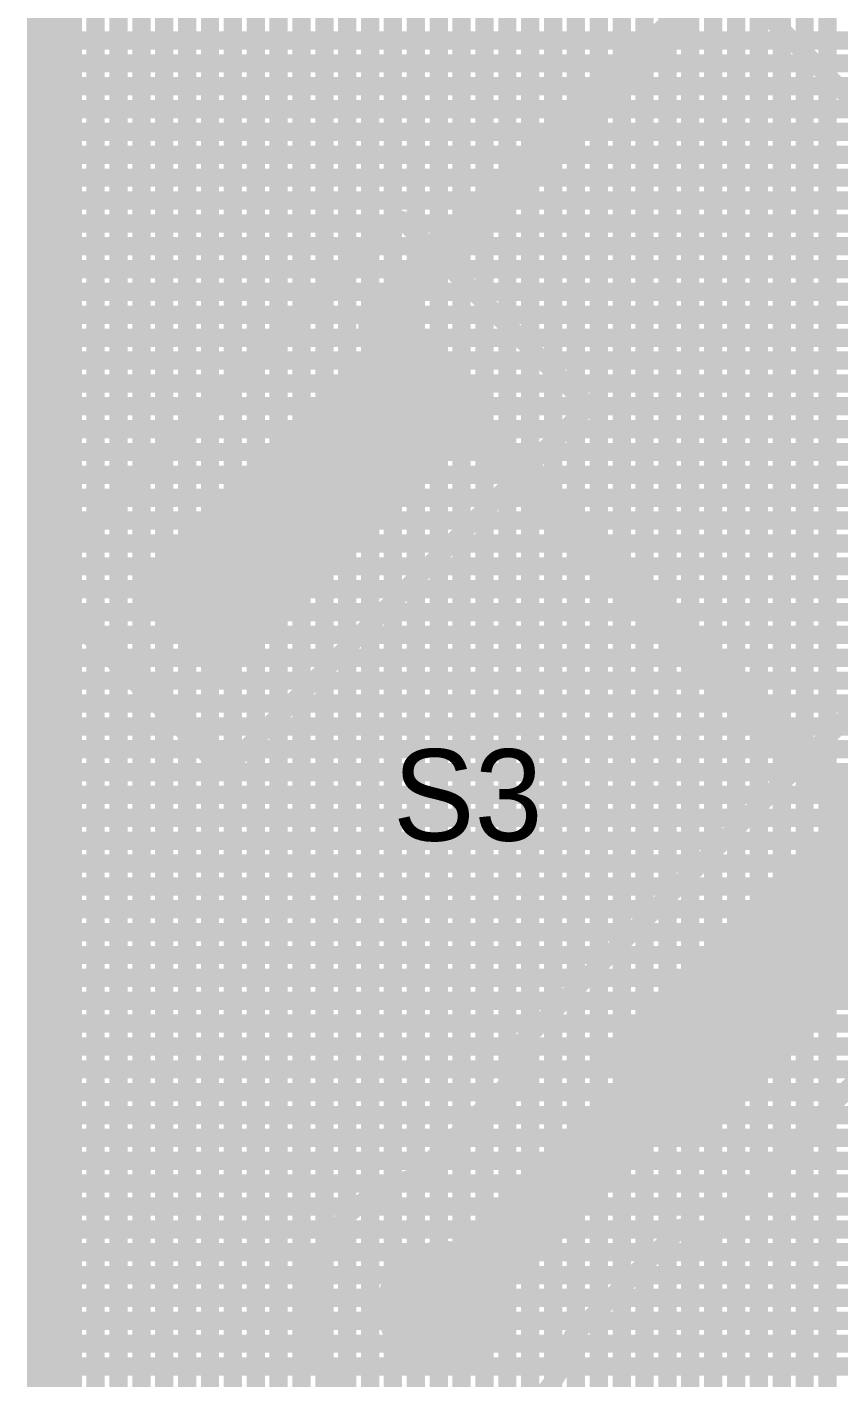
# Model space of a CAD drawing. Header units: millimetres. Extents: x 1.42 to 3.4, y 1.21 to 3.22.
# Drawn here: x 1.415 to 1.5925, y 1.6675 to 1.9629 of the extents above; entities that cross this region are included whole.
import ezdxf

# ---------------------------------------------------------------- set-up
doc = ezdxf.new("R2010")
doc.units = ezdxf.units.MM
doc.header["$MEASUREMENT"] = 0
for name, color, linetype in [('BottomLayer', 5, 'Continuous'), ('BottomSolder', 6, 'Continuous'), ('MultiLayer', 9, 'Continuous'), ('TopLayer', 1, 'Continuous'), ('TopOverlay', 2, 'Continuous'), ('TopPaste', 8, 'Continuous'), ('TopSolder', 216, 'Continuous'), ('ViaHoleLayer', 16, 'Continuous')]:
    doc.layers.add(name, color=color, linetype=linetype)

# ---------------------------------------------------------------- blocks, each defined once
blk = doc.blocks.new('KEY_SMT_6')
at = {"layer": 'TopLayer'}
for points in [[(-0.06102, 0.06102), (-0.06102, 0.08464), (-0.13976, 0.06102), (-0.13976, 0.08464)], [(-0.06102, -0.08464), (-0.06102, -0.06102), (-0.13976, -0.08464), (-0.13976, -0.06102)]]:
    blk.add_solid(points, dxfattribs=at)
at = {"layer": 'TopOverlay', "const_width": 0.006}
for points in [[(-0.065, 0.09), (0.065, 0.09)], [(-0.065, 0.09), (-0.065, -0.09)]]:
    blk.add_lwpolyline(points, dxfattribs=at)
at = {"layer": 'TopOverlay', "const_width": 0.003}
blk.add_lwpolyline([(-0.0665, 0.09, 1), (-0.0635, 0.09, 1)], format="xyb", close=True, dxfattribs=at)
blk.add_lwpolyline([(-0.0665, 0.09, 1), (-0.0635, 0.09, 1)], format="xyb", close=True, dxfattribs=at)
at = {"layer": 'TopPaste'}
for points in [[(-0.06102, 0.06102), (-0.06102, 0.08464), (-0.13976, 0.06102), (-0.13976, 0.08464)], [(-0.06102, -0.08464), (-0.06102, -0.06102), (-0.13976, -0.08464), (-0.13976, -0.06102)]]:
    blk.add_solid(points, dxfattribs=at)
at = {"layer": 'TopSolder'}
for points in [[(-0.05852, 0.05852), (-0.05852, 0.08715), (-0.14226, 0.05852), (-0.14226, 0.08715)], [(0.14226, 0.05852), (0.14226, 0.08715), (0.05852, 0.05852), (0.05852, 0.08715)], [(-0.05852, -0.08715), (-0.05852, -0.05852), (-0.14226, -0.08715), (-0.14226, -0.05852)]]:
    blk.add_solid(points, dxfattribs=at)

msp = doc.modelspace()

# ---------------------------------------------------------------- linework, layer by layer
at = {"layer": 'BottomLayer', "const_width": 0.004}
for points in [[(1.42, 1.24039), (1.42, 3.21)], [(1.42, 1.24039), (1.42, 3.21)], [(1.425, 1.24039), (1.425, 3.21)], [(1.43, 1.24039), (1.43, 3.21)], [(1.435, 1.24039), (1.435, 3.21)], [(1.44, 1.24039), (1.44, 3.21)], [(1.445, 1.24039), (1.445, 3.21)], [(1.45, 1.24039), (1.45, 3.21)], [(1.455, 1.24039), (1.455, 3.21)], [(1.46, 1.24039), (1.46, 3.21)], [(1.465, 1.24039), (1.465, 3.21)], [(1.47, 1.24039), (1.47, 3.21)], [(1.475, 1.24039), (1.475, 3.21)], [(1.48, 1.24039), (1.48, 3.21)], [(1.485, 1.24039), (1.485, 3.21)], [(1.49, 1.24039), (1.49, 3.21)], [(1.495, 1.24039), (1.495, 3.21)], [(1.5, 1.24039), (1.5, 3.21)], [(1.505, 1.24039), (1.505, 3.21)], [(1.51, 1.24039), (1.51, 3.21)], [(1.515, 1.24039), (1.515, 3.21)], [(1.52, 1.24039), (1.52, 3.21)], [(1.525, 1.24039), (1.525, 3.21)], [(1.53, 1.24039), (1.53, 3.21)], [(1.535, 1.24039), (1.535, 3.21)], [(1.54, 1.24039), (1.54, 3.21)], [(1.545, 1.24039), (1.545, 3.21)], [(1.55, 1.24039), (1.55, 3.21)], [(1.555, 1.24039), (1.555, 3.21)], [(1.56, 1.24039), (1.56, 3.21)], [(1.565, 1.24039), (1.565, 3.21)], [(1.57, 1.24039), (1.57, 3.21)], [(1.575, 1.24039), (1.575, 3.21)], [(1.58, 1.24039), (1.58, 3.21)], [(1.585, 1.24039), (1.585, 3.21)], [(1.59, 1.24039), (1.59, 3.21)], [(1.42, 1.96), (2.19339, 1.96)], [(1.42, 1.955), (2.19839, 1.955)], [(1.42, 1.95), (2.20339, 1.95)], [(1.42, 1.945), (2.20839, 1.945)], [(1.42, 1.94), (2.21339, 1.94)], [(1.42, 1.935), (2.21839, 1.935)], [(1.42, 1.93), (2.22339, 1.93)], [(1.42, 1.925), (2.22839, 1.925)], [(1.42, 1.92), (2.23339, 1.92)], [(1.42, 1.915), (2.23839, 1.915)], [(1.42, 1.91), (2.24339, 1.91)], [(1.42, 1.905), (2.24839, 1.905)], [(1.42, 1.9), (2.25339, 1.9)], [(1.42, 1.895), (2.25839, 1.895)], [(1.42, 1.89), (2.26339, 1.89)], [(1.42, 1.885), (2.26839, 1.885)], [(1.42, 1.88), (2.27339, 1.88)], [(1.42, 1.875), (2.27839, 1.875)], [(1.42, 1.87), (2.28339, 1.87)], [(1.42, 1.865), (2.28839, 1.865)], [(1.42, 1.86), (2.29339, 1.86)], [(1.42, 1.855), (2.29839, 1.855)], [(1.42, 1.85), (2.30339, 1.85)], [(1.42, 1.845), (2.30839, 1.845)], [(1.42, 1.84), (2.31339, 1.84)], [(1.42, 1.835), (2.31839, 1.835)], [(1.42, 1.83), (2.32339, 1.83)], [(1.42, 1.825), (2.32839, 1.825)], [(1.42, 1.82), (2.32111, 1.82)], [(1.42, 1.815), (2.31651, 1.815)], [(1.42, 1.81), (2.3136, 1.81)], [(1.42, 1.805), (2.31186, 1.805)], [(1.42, 1.8), (2.31107, 1.8)], [(1.42, 1.795), (2.31116, 1.795)], [(1.42, 1.79), (2.31213, 1.79)], [(1.42, 1.785), (2.31408, 1.785)], [(1.42, 1.78), (2.31726, 1.78)], [(1.42, 1.775), (2.25169, 1.775)], [(1.42, 1.77), (2.24499, 1.77)], [(1.42, 1.765), (2.24099, 1.765)], [(1.42, 1.76), (2.23847, 1.76)], [(1.42, 1.755), (2.23703, 1.755)], [(1.42, 1.75), (2.2365, 1.75)], [(1.42, 1.745), (2.23685, 1.745)], [(1.42, 1.74), (2.2381, 1.74)], [(1.42, 1.735), (2.24039, 1.735)], [(1.42, 1.73), (2.2435, 1.73)], [(1.42, 1.725), (2.2435, 1.725)], [(1.42, 1.72), (2.2435, 1.72)], [(1.42, 1.715), (2.2435, 1.715)], [(1.42, 1.71), (2.2435, 1.71)], [(1.42, 1.705), (2.2435, 1.705)], [(1.42, 1.7), (2.2435, 1.7)], [(1.42, 1.695), (2.2435, 1.695)], [(1.42, 1.69), (2.2435, 1.69)], [(1.42, 1.685), (2.2435, 1.685)], [(1.42, 1.68), (2.2435, 1.68)], [(1.42, 1.675), (2.2435, 1.675)], [(1.42, 1.67), (2.2435, 1.67)]]:
    msp.add_lwpolyline(points, dxfattribs=at)
at = {"layer": 'BottomLayer'}
for points, const_width in [([(1.419, 1.96, 1), (1.421, 1.96, 1)], 0.002), ([(1.419, 1.955, 1), (1.421, 1.955, 1)], 0.002), ([(1.419, 1.95, 1), (1.421, 1.95, 1)], 0.002), ([(1.419, 1.945, 1), (1.421, 1.945, 1)], 0.002), ([(1.419, 1.94, 1), (1.421, 1.94, 1)], 0.002), ([(1.419, 1.935, 1), (1.421, 1.935, 1)], 0.002), ([(1.419, 1.93, 1), (1.421, 1.93, 1)], 0.002), ([(1.419, 1.925, 1), (1.421, 1.925, 1)], 0.002), ([(1.419, 1.92, 1), (1.421, 1.92, 1)], 0.002), ([(1.419, 1.915, 1), (1.421, 1.915, 1)], 0.002), ([(1.419, 1.91, 1), (1.421, 1.91, 1)], 0.002), ([(1.419, 1.905, 1), (1.421, 1.905, 1)], 0.002), ([(1.419, 1.9, 1), (1.421, 1.9, 1)], 0.002), ([(1.419, 1.895, 1), (1.421, 1.895, 1)], 0.002), ([(1.419, 1.89, 1), (1.421, 1.89, 1)], 0.002), ([(1.419, 1.885, 1), (1.421, 1.885, 1)], 0.002), ([(1.419, 1.88, 1), (1.421, 1.88, 1)], 0.002), ([(1.419, 1.875, 1), (1.421, 1.875, 1)], 0.002), ([(1.419, 1.87, 1), (1.421, 1.87, 1)], 0.002), ([(1.419, 1.865, 1), (1.421, 1.865, 1)], 0.002), ([(1.419, 1.86, 1), (1.421, 1.86, 1)], 0.002), ([(1.419, 1.855, 1), (1.421, 1.855, 1)], 0.002), ([(1.419, 1.85, 1), (1.421, 1.85, 1)], 0.002), ([(1.419, 1.845, 1), (1.421, 1.845, 1)], 0.002), ([(1.419, 1.84, 1), (1.421, 1.84, 1)], 0.002), ([(1.419, 1.835, 1), (1.421, 1.835, 1)], 0.002), ([(1.419, 1.83, 1), (1.421, 1.83, 1)], 0.002), ([(1.419, 1.825, 1), (1.421, 1.825, 1)], 0.002), ([(1.419, 1.82, 1), (1.421, 1.82, 1)], 0.002), ([(1.419, 1.815, 1), (1.421, 1.815, 1)], 0.002), ([(1.419, 1.81, 1), (1.421, 1.81, 1)], 0.002), ([(1.419, 1.805, 1), (1.421, 1.805, 1)], 0.002), ([(1.419, 1.8, 1), (1.421, 1.8, 1)], 0.002), ([(1.419, 1.795, 1), (1.421, 1.795, 1)], 0.002), ([(1.419, 1.79, 1), (1.421, 1.79, 1)], 0.002), ([(1.419, 1.785, 1), (1.421, 1.785, 1)], 0.002), ([(1.419, 1.78, 1), (1.421, 1.78, 1)], 0.002), ([(1.419, 1.775, 1), (1.421, 1.775, 1)], 0.002), ([(1.419, 1.77, 1), (1.421, 1.77, 1)], 0.002), ([(1.419, 1.765, 1), (1.421, 1.765, 1)], 0.002), ([(1.419, 1.76, 1), (1.421, 1.76, 1)], 0.002), ([(1.419, 1.755, 1), (1.421, 1.755, 1)], 0.002), ([(1.419, 1.75, 1), (1.421, 1.75, 1)], 0.002), ([(1.419, 1.745, 1), (1.421, 1.745, 1)], 0.002), ([(1.419, 1.74, 1), (1.421, 1.74, 1)], 0.002), ([(1.419, 1.735, 1), (1.421, 1.735, 1)], 0.002), ([(1.419, 1.73, 1), (1.421, 1.73, 1)], 0.002), ([(1.419, 1.725, 1), (1.421, 1.725, 1)], 0.002), ([(1.419, 1.72, 1), (1.421, 1.72, 1)], 0.002), ([(1.419, 1.715, 1), (1.421, 1.715, 1)], 0.002), ([(1.419, 1.71, 1), (1.421, 1.71, 1)], 0.002), ([(1.419, 1.705, 1), (1.421, 1.705, 1)], 0.002), ([(1.419, 1.7, 1), (1.421, 1.7, 1)], 0.002), ([(1.419, 1.695, 1), (1.421, 1.695, 1)], 0.002), ([(1.5, 1.683, 1), (1.512, 1.683, 1)], 0.012), ([(1.419, 1.69, 1), (1.421, 1.69, 1)], 0.002), ([(1.419, 1.685, 1), (1.421, 1.685, 1)], 0.002), ([(1.419, 1.68, 1), (1.421, 1.68, 1)], 0.002), ([(1.419, 1.675, 1), (1.421, 1.675, 1)], 0.002), ([(1.419, 1.67, 1), (1.421, 1.67, 1)], 0.002)]:
    msp.add_lwpolyline(points, format="xyb", close=True, dxfattribs=dict(at, const_width=const_width))
at = {"layer": 'BottomSolder', "const_width": 0.01}
msp.add_lwpolyline([(1.42, 1.24039), (1.42, 3.2089)], dxfattribs=at)
at = {"layer": 'BottomSolder', "const_width": 0.0145}
msp.add_lwpolyline([(1.49875, 1.683, 1), (1.51325, 1.683, 1)], format="xyb", close=True, dxfattribs=at)
at = {"layer": 'MultiLayer', "const_width": 0.012}
msp.add_lwpolyline([(1.5, 1.683, 1), (1.512, 1.683, 1)], format="xyb", close=True, dxfattribs=at)
at = {"layer": 'TopLayer'}
for points, const_width in [([(1.42, 1.84375), (1.42, 3.2089)], 0.004), ([(1.42, 1.84375), (1.42, 3.2089)], 0.004), ([(1.425, 1.84875), (1.425, 3.2089)], 0.004), ([(1.43, 1.85375), (1.43, 3.2089)], 0.004), ([(1.435, 1.85875), (1.435, 3.2089)], 0.004), ([(1.44, 1.86375), (1.44, 3.2089)], 0.004), ([(1.445, 1.86875), (1.445, 3.2089)], 0.004), ([(1.45, 1.87375), (1.45, 3.2089)], 0.004), ([(1.455, 1.87875), (1.455, 3.2089)], 0.004), ([(1.46, 1.88375), (1.46, 3.2089)], 0.004), ([(1.465, 1.88875), (1.465, 3.2089)], 0.004), ([(1.47, 1.89375), (1.47, 3.2089)], 0.004), ([(1.475, 1.89875), (1.475, 3.2089)], 0.004), ([(1.48, 1.90375), (1.48, 3.2089)], 0.004), ([(1.485, 1.90875), (1.485, 3.2089)], 0.004), ([(1.49, 1.91375), (1.49, 3.2089)], 0.004), ([(1.495, 1.91875), (1.495, 3.2089)], 0.004), ([(1.5, 1.91774), (1.5, 3.2089)], 0.004), ([(1.505, 1.91274), (1.505, 3.2089)], 0.004), ([(1.51, 1.90774), (1.51, 3.2089)], 0.004), ([(1.515, 1.90274), (1.515, 2.07942)], 0.004), ([(1.52, 1.89774), (1.52, 2.07088)], 0.004), ([(1.525, 1.89274), (1.525, 2.06587)], 0.004), ([(1.53, 1.88774), (1.53, 2.06087)], 0.004), ([(1.535, 1.88274), (1.535, 2.05587)], 0.004), ([(1.54, 1.75774), (1.54, 2.05087)], 0.004), ([(1.545, 1.76274), (1.545, 2.04587)], 0.004), ([(1.55, 1.76774), (1.55, 2.04087)], 0.004), ([(1.555, 1.77274), (1.555, 2.03587)], 0.004), ([(1.55926, 1.983), (1.6, 1.94226)], 0.004), ([(1.56, 1.77774), (1.56, 1.98226)], 0.004), ([(1.565, 1.78274), (1.565, 1.97726)], 0.004), ([(1.57, 1.78774), (1.57, 1.97226)], 0.004), ([(1.575, 1.79274), (1.575, 1.96726)], 0.004), ([(1.42, 1.96), (1.58226, 1.96)], 0.004), ([(1.58, 1.79774), (1.58, 1.96226)], 0.004), ([(1.585, 1.80274), (1.585, 1.95726)], 0.004), ([(1.42, 1.955), (1.58726, 1.955)], 0.004), ([(1.59, 1.80774), (1.59, 1.95226)], 0.004), ([(1.42, 1.95), (1.59226, 1.95)], 0.004), ([(1.42, 1.945), (1.59726, 1.945)], 0.004), ([(1.42, 1.94), (1.72337, 1.94)], 0.004), ([(1.42, 1.935), (1.71837, 1.935)], 0.004), ([(1.42, 1.93), (1.71337, 1.93)], 0.004), ([(1.42, 1.925), (1.70837, 1.925)], 0.004), ([(1.42, 1.84375), (1.497, 1.92074)], 0.004), ([(1.42, 1.92), (1.49625, 1.92)], 0.004), ([(1.497, 1.92074), (1.53774, 1.88)], 0.004), ([(1.49774, 1.92), (1.70337, 1.92)], 0.004), ([(1.42, 1.915), (1.49125, 1.915)], 0.004), ([(1.49125, 1.915), (1.50274, 1.915)], 0.004), ([(1.50274, 1.915), (1.69837, 1.915)], 0.004), ([(1.42, 1.91), (1.48625, 1.91)], 0.004), ([(1.50774, 1.91), (1.69337, 1.91)], 0.004), ([(1.42, 1.905), (1.48125, 1.905)], 0.004), ([(1.51274, 1.905), (1.68837, 1.905)], 0.004), ([(1.42, 1.9), (1.47625, 1.9)], 0.004), ([(1.51774, 1.9), (1.68337, 1.9)], 0.004), ([(1.42, 1.895), (1.47125, 1.895)], 0.004), ([(1.52274, 1.895), (1.67837, 1.895)], 0.004), ([(1.42, 1.89), (1.46625, 1.89)], 0.004), ([(1.52774, 1.89), (1.67337, 1.89)], 0.004), ([(1.42, 1.885), (1.46125, 1.885)], 0.004), ([(1.53274, 1.885), (1.66837, 1.885)], 0.004), ([(1.42, 1.88), (1.45625, 1.88)], 0.004), ([(1.45802, 1.80028), (1.53774, 1.88)], 0.004), ([(1.535, 1.87726), (1.535, 1.88274)], 0.004), ([(1.53774, 1.88), (1.66337, 1.88)], 0.004), ([(1.535, 1.75274), (1.535, 1.87726)], 0.004), ([(1.42, 1.875), (1.45125, 1.875)], 0.004), ([(1.53274, 1.875), (1.66726, 1.875)], 0.004), ([(1.53, 1.74774), (1.53, 1.87226)], 0.004), ([(1.42, 1.87), (1.44625, 1.87)], 0.004), ([(1.52774, 1.87), (1.67226, 1.87)], 0.004), ([(1.525, 1.74274), (1.525, 1.86726)], 0.004), ([(1.42, 1.865), (1.44125, 1.865)], 0.004), ([(1.52, 1.73165), (1.52, 1.86226)], 0.004), ([(1.52274, 1.865), (1.67726, 1.865)], 0.004), ([(1.42, 1.86), (1.43625, 1.86)], 0.004), ([(1.51774, 1.86), (1.68226, 1.86)], 0.004), ([(1.515, 1.72665), (1.515, 1.85726)], 0.004), ([(1.42, 1.855), (1.43125, 1.855)], 0.004), ([(1.51274, 1.855), (1.68726, 1.855)], 0.004), ([(1.51, 1.72165), (1.51, 1.85226)], 0.004), ([(1.42, 1.85), (1.42625, 1.85)], 0.004), ([(1.50774, 1.85), (1.69226, 1.85)], 0.004), ([(1.50274, 1.845), (1.69726, 1.845)], 0.004), ([(1.505, 1.71665), (1.505, 1.84726)], 0.004), ([(1.42, 1.8383), (1.42, 1.84375)], 0.004), ([(1.42, 1.8383), (1.42, 1.84375)], 0.004), ([(1.5, 1.71165), (1.5, 1.84226)], 0.004), ([(1.49774, 1.84), (1.70226, 1.84)], 0.004), ([(1.42, 1.8383), (1.45802, 1.80028)], 0.004), ([(1.42, 1.24), (1.42, 1.8383)], 0.004), ([(1.42, 1.24), (1.42, 1.8383)], 0.004), ([(1.495, 1.70983), (1.495, 1.83726)], 0.004), ([(1.42, 1.835), (1.4233, 1.835)], 0.004), ([(1.425, 1.24039), (1.425, 1.8333)], 0.004), ([(1.49274, 1.835), (1.80749, 1.835)], 0.004), ([(1.42, 1.83), (1.4283, 1.83)], 0.004), ([(1.48774, 1.83), (1.80749, 1.83)], 0.004), ([(1.49, 1.70718), (1.49, 1.83226)], 0.004), ([(1.43, 1.24039), (1.43, 1.8283)], 0.004), ([(1.485, 1.703), (1.485, 1.82726)], 0.004), ([(1.42, 1.825), (1.4333, 1.825)], 0.004), ([(1.48274, 1.825), (1.80749, 1.825)], 0.004), ([(1.435, 1.24039), (1.435, 1.8233)], 0.004), ([(1.48, 1.69584), (1.48, 1.82226)], 0.004), ([(1.42, 1.82), (1.4383, 1.82)], 0.004), ([(1.44, 1.24039), (1.44, 1.8183)], 0.004), ([(1.47774, 1.82), (1.80749, 1.82)], 0.004), ([(1.42, 1.815), (1.4433, 1.815)], 0.004), ([(1.47274, 1.815), (1.59726, 1.815)], 0.004), ([(1.475, 1.24039), (1.475, 1.81726)], 0.004), ([(1.52028, 1.73802), (1.6, 1.81774)], 0.004), ([(1.445, 1.24039), (1.445, 1.8133)], 0.004), ([(1.47, 1.24039), (1.47, 1.81226)], 0.004), ([(1.42, 1.81), (1.4483, 1.81)], 0.004), ([(1.46774, 1.81), (1.59226, 1.81)], 0.004), ([(1.45, 1.24039), (1.45, 1.8083)], 0.004), ([(1.465, 1.24039), (1.465, 1.80726)], 0.004), ([(1.42, 1.805), (1.4533, 1.805)], 0.004), ([(1.4533, 1.805), (1.46274, 1.805)], 0.004), ([(1.455, 1.24039), (1.455, 1.8033)], 0.004), ([(1.46274, 1.805), (1.58726, 1.805)], 0.004), ([(1.46, 1.24039), (1.46, 1.80226)], 0.004), ([(1.42, 1.8), (1.58226, 1.8)], 0.004), ([(1.42, 1.795), (1.57726, 1.795)], 0.004), ([(1.42, 1.79), (1.57226, 1.79)], 0.004), ([(1.42, 1.785), (1.56726, 1.785)], 0.004), ([(1.42, 1.78), (1.56226, 1.78)], 0.004), ([(1.56102, 1.69728), (1.64074, 1.777)], 0.004), ([(1.42, 1.775), (1.55726, 1.775)], 0.004), ([(1.42, 1.77), (1.55226, 1.77)], 0.004), ([(1.42, 1.765), (1.54726, 1.765)], 0.004), ([(1.506, 1.683), (1.58051, 1.75751)], 0.015), ([(1.42, 1.76), (1.54226, 1.76)], 0.004), ([(1.42, 1.755), (1.53726, 1.755)], 0.004), ([(1.42, 1.75), (1.53226, 1.75)], 0.004), ([(1.42, 1.745), (1.52726, 1.745)], 0.004), ([(1.42, 1.74), (1.52226, 1.74)], 0.004), ([(1.52028, 1.73802), (1.52333, 1.73497)], 0.004), ([(1.42, 1.735), (1.5233, 1.735)], 0.004), ([(1.49965, 1.7113), (1.52333, 1.73497)], 0.004), ([(1.42, 1.73), (1.51835, 1.73)], 0.004), ([(1.59375, 1.73), (1.80226, 1.73)], 0.004), ([(1.42, 1.725), (1.51335, 1.725)], 0.004), ([(1.58875, 1.725), (1.80726, 1.725)], 0.004), ([(1.59, 1.24039), (1.59, 1.72625)], 0.004), ([(1.585, 1.24039), (1.585, 1.72125)], 0.004), ([(1.42, 1.72), (1.50835, 1.72)], 0.004), ([(1.58375, 1.72), (1.93337, 1.72)], 0.004), ([(1.42, 1.715), (1.50335, 1.715)], 0.004), ([(1.57875, 1.715), (1.92837, 1.715)], 0.004), ([(1.58, 1.24039), (1.58, 1.71625)], 0.004), ([(1.42, 1.71), (1.49542, 1.71)], 0.004), ([(1.57375, 1.71), (1.92337, 1.71)], 0.004), ([(1.575, 1.24039), (1.575, 1.71125)], 0.004), ([(1.57, 1.24039), (1.57, 1.70625)], 0.004), ([(1.42, 1.705), (1.48711, 1.705)], 0.004), ([(1.56875, 1.705), (1.91837, 1.705)], 0.004), ([(1.42, 1.7), (1.48251, 1.7)], 0.004), ([(1.5343, 1.67665), (1.55798, 1.70033)], 0.004), ([(1.55798, 1.70033), (1.56102, 1.69728)], 0.004), ([(1.5583, 1.7), (1.56375, 1.7)], 0.004), ([(1.56375, 1.7), (1.70625, 1.7)], 0.004), ([(1.565, 1.24039), (1.565, 1.70125)], 0.004), ([(1.555, 1.24039), (1.555, 1.69735)], 0.004), ([(1.56, 1.24039), (1.56, 1.6983)], 0.004), ([(1.42, 1.695), (1.4796, 1.695)], 0.004), ([(1.55265, 1.695), (1.70125, 1.695)], 0.004), ([(1.55, 1.24039), (1.55, 1.69235)], 0.004), ([(1.42, 1.69), (1.47786, 1.69)], 0.004), ([(1.54765, 1.69), (1.69625, 1.69)], 0.004), ([(1.42, 1.685), (1.47707, 1.685)], 0.004), ([(1.54265, 1.685), (1.69125, 1.685)], 0.004), ([(1.545, 1.24039), (1.545, 1.68735)], 0.004), ([(1.54, 1.24039), (1.54, 1.68235)], 0.004), ([(1.42, 1.68), (1.47716, 1.68)], 0.004), ([(1.53765, 1.68), (1.68625, 1.68)], 0.004), ([(1.535, 1.24039), (1.535, 1.67735)], 0.004), ([(1.42, 1.675), (1.47813, 1.675)], 0.004), ([(1.53388, 1.675), (1.68125, 1.675)], 0.004), ([(1.42, 1.67), (1.48008, 1.67)], 0.004), ([(1.48, 1.24039), (1.48, 1.67016)], 0.004), ([(1.53193, 1.67), (1.67625, 1.67)], 0.004), ([(1.53, 1.24039), (1.53, 1.66672)], 0.004)]:
    msp.add_lwpolyline(points, dxfattribs=dict(at, const_width=const_width))
for points, const_width in [([(1.419, 1.96, 1), (1.421, 1.96, 1)], 0.002), ([(1.579, 1.96226, 1), (1.581, 1.96226, 1)], 0.002), ([(1.58126, 1.96, 1), (1.58326, 1.96, 1)], 0.002), ([(1.584, 1.95726, 1), (1.586, 1.95726, 1)], 0.002), ([(1.419, 1.955, 1), (1.421, 1.955, 1)], 0.002), ([(1.58626, 1.955, 1), (1.58826, 1.955, 1)], 0.002), ([(1.589, 1.95226, 1), (1.591, 1.95226, 1)], 0.002), ([(1.419, 1.95, 1), (1.421, 1.95, 1)], 0.002), ([(1.59126, 1.95, 1), (1.59326, 1.95, 1)], 0.002), ([(1.419, 1.945, 1), (1.421, 1.945, 1)], 0.002), ([(1.419, 1.94, 1), (1.421, 1.94, 1)], 0.002), ([(1.419, 1.935, 1), (1.421, 1.935, 1)], 0.002), ([(1.419, 1.93, 1), (1.421, 1.93, 1)], 0.002), ([(1.419, 1.925, 1), (1.421, 1.925, 1)], 0.002), ([(1.419, 1.92, 1), (1.421, 1.92, 1)], 0.002), ([(1.494, 1.91875, 1), (1.496, 1.91875, 1)], 0.002), ([(1.49525, 1.92, 1), (1.49725, 1.92, 1)], 0.002), ([(1.496, 1.92074, 1), (1.498, 1.92074, 1)], 0.002), ([(1.496, 1.92074, 1), (1.498, 1.92074, 1)], 0.002), ([(1.49674, 1.92, 1), (1.49874, 1.92, 1)], 0.002), ([(1.499, 1.91774, 1), (1.501, 1.91774, 1)], 0.002), ([(1.419, 1.915, 1), (1.421, 1.915, 1)], 0.002), ([(1.489, 1.91375, 1), (1.491, 1.91375, 1)], 0.002), ([(1.49025, 1.915, 1), (1.49225, 1.915, 1)], 0.002), ([(1.49025, 1.915, 1), (1.49225, 1.915, 1)], 0.002), ([(1.50174, 1.915, 1), (1.50374, 1.915, 1)], 0.002), ([(1.50174, 1.915, 1), (1.50374, 1.915, 1)], 0.002), ([(1.504, 1.91274, 1), (1.506, 1.91274, 1)], 0.002), ([(1.419, 1.91, 1), (1.421, 1.91, 1)], 0.002), ([(1.48525, 1.91, 1), (1.48725, 1.91, 1)], 0.002), ([(1.50674, 1.91, 1), (1.50874, 1.91, 1)], 0.002), ([(1.484, 1.90875, 1), (1.486, 1.90875, 1)], 0.002), ([(1.509, 1.90774, 1), (1.511, 1.90774, 1)], 0.002), ([(1.419, 1.905, 1), (1.421, 1.905, 1)], 0.002), ([(1.479, 1.90375, 1), (1.481, 1.90375, 1)], 0.002), ([(1.48025, 1.905, 1), (1.48225, 1.905, 1)], 0.002), ([(1.51174, 1.905, 1), (1.51374, 1.905, 1)], 0.002), ([(1.514, 1.90274, 1), (1.516, 1.90274, 1)], 0.002), ([(1.419, 1.9, 1), (1.421, 1.9, 1)], 0.002), ([(1.474, 1.89875, 1), (1.476, 1.89875, 1)], 0.002), ([(1.47525, 1.9, 1), (1.47725, 1.9, 1)], 0.002), ([(1.51674, 1.9, 1), (1.51874, 1.9, 1)], 0.002), ([(1.519, 1.89774, 1), (1.521, 1.89774, 1)], 0.002), ([(1.419, 1.895, 1), (1.421, 1.895, 1)], 0.002), ([(1.47025, 1.895, 1), (1.47225, 1.895, 1)], 0.002), ([(1.52174, 1.895, 1), (1.52374, 1.895, 1)], 0.002), ([(1.469, 1.89375, 1), (1.471, 1.89375, 1)], 0.002), ([(1.524, 1.89274, 1), (1.526, 1.89274, 1)], 0.002), ([(1.419, 1.89, 1), (1.421, 1.89, 1)], 0.002), ([(1.46525, 1.89, 1), (1.46725, 1.89, 1)], 0.002), ([(1.52674, 1.89, 1), (1.52874, 1.89, 1)], 0.002), ([(1.464, 1.88875, 1), (1.466, 1.88875, 1)], 0.002), ([(1.529, 1.88774, 1), (1.531, 1.88774, 1)], 0.002), ([(1.419, 1.885, 1), (1.421, 1.885, 1)], 0.002), ([(1.459, 1.88375, 1), (1.461, 1.88375, 1)], 0.002), ([(1.46025, 1.885, 1), (1.46225, 1.885, 1)], 0.002), ([(1.53174, 1.885, 1), (1.53374, 1.885, 1)], 0.002), ([(1.419, 1.88, 1), (1.421, 1.88, 1)], 0.002), ([(1.45525, 1.88, 1), (1.45725, 1.88, 1)], 0.002), ([(1.534, 1.88274, 1), (1.536, 1.88274, 1)], 0.002), ([(1.534, 1.88274, 1), (1.536, 1.88274, 1)], 0.002), ([(1.53674, 1.88, 1), (1.53874, 1.88, 1)], 0.002), ([(1.53674, 1.88, 1), (1.53874, 1.88, 1)], 0.002), ([(1.53674, 1.88, 1), (1.53874, 1.88, 1)], 0.002), ([(1.454, 1.87875, 1), (1.456, 1.87875, 1)], 0.002), ([(1.534, 1.87726, 1), (1.536, 1.87726, 1)], 0.002), ([(1.534, 1.87726, 1), (1.536, 1.87726, 1)], 0.002), ([(1.419, 1.875, 1), (1.421, 1.875, 1)], 0.002), ([(1.45025, 1.875, 1), (1.45225, 1.875, 1)], 0.002), ([(1.53174, 1.875, 1), (1.53374, 1.875, 1)], 0.002), ([(1.449, 1.87375, 1), (1.451, 1.87375, 1)], 0.002), ([(1.529, 1.87226, 1), (1.531, 1.87226, 1)], 0.002), ([(1.419, 1.87, 1), (1.421, 1.87, 1)], 0.002), ([(1.444, 1.86875, 1), (1.446, 1.86875, 1)], 0.002), ([(1.44525, 1.87, 1), (1.44725, 1.87, 1)], 0.002), ([(1.52674, 1.87, 1), (1.52874, 1.87, 1)], 0.002), ([(1.524, 1.86726, 1), (1.526, 1.86726, 1)], 0.002), ([(1.419, 1.865, 1), (1.421, 1.865, 1)], 0.002), ([(1.439, 1.86375, 1), (1.441, 1.86375, 1)], 0.002), ([(1.44025, 1.865, 1), (1.44225, 1.865, 1)], 0.002), ([(1.519, 1.86226, 1), (1.521, 1.86226, 1)], 0.002), ([(1.52174, 1.865, 1), (1.52374, 1.865, 1)], 0.002), ([(1.419, 1.86, 1), (1.421, 1.86, 1)], 0.002), ([(1.43525, 1.86, 1), (1.43725, 1.86, 1)], 0.002), ([(1.51674, 1.86, 1), (1.51874, 1.86, 1)], 0.002), ([(1.434, 1.85875, 1), (1.436, 1.85875, 1)], 0.002), ([(1.514, 1.85726, 1), (1.516, 1.85726, 1)], 0.002), ([(1.419, 1.855, 1), (1.421, 1.855, 1)], 0.002), ([(1.429, 1.85375, 1), (1.431, 1.85375, 1)], 0.002), ([(1.43025, 1.855, 1), (1.43225, 1.855, 1)], 0.002), ([(1.51174, 1.855, 1), (1.51374, 1.855, 1)], 0.002), ([(1.509, 1.85226, 1), (1.511, 1.85226, 1)], 0.002), ([(1.419, 1.85, 1), (1.421, 1.85, 1)], 0.002), ([(1.424, 1.84875, 1), (1.426, 1.84875, 1)], 0.002), ([(1.42525, 1.85, 1), (1.42725, 1.85, 1)], 0.002), ([(1.50674, 1.85, 1), (1.50874, 1.85, 1)], 0.002), ([(1.50174, 1.845, 1), (1.50374, 1.845, 1)], 0.002), ([(1.504, 1.84726, 1), (1.506, 1.84726, 1)], 0.002), ([(1.419, 1.84375, 1), (1.421, 1.84375, 1)], 0.002), ([(1.419, 1.84375, 1), (1.421, 1.84375, 1)], 0.002), ([(1.419, 1.84375, 1), (1.421, 1.84375, 1)], 0.002), ([(1.419, 1.84375, 1), (1.421, 1.84375, 1)], 0.002), ([(1.419, 1.84375, 1), (1.421, 1.84375, 1)], 0.002), ([(1.499, 1.84226, 1), (1.501, 1.84226, 1)], 0.002), ([(1.49674, 1.84, 1), (1.49874, 1.84, 1)], 0.002), ([(1.419, 1.8383, 1), (1.421, 1.8383, 1)], 0.002), ([(1.419, 1.8383, 1), (1.421, 1.8383, 1)], 0.002), ([(1.419, 1.8383, 1), (1.421, 1.8383, 1)], 0.002), ([(1.419, 1.8383, 1), (1.421, 1.8383, 1)], 0.002), ([(1.419, 1.8383, 1), (1.421, 1.8383, 1)], 0.002), ([(1.494, 1.83726, 1), (1.496, 1.83726, 1)], 0.002), ([(1.419, 1.835, 1), (1.421, 1.835, 1)], 0.002), ([(1.4223, 1.835, 1), (1.4243, 1.835, 1)], 0.002), ([(1.424, 1.8333, 1), (1.426, 1.8333, 1)], 0.002), ([(1.49174, 1.835, 1), (1.49374, 1.835, 1)], 0.002), ([(1.419, 1.83, 1), (1.421, 1.83, 1)], 0.002), ([(1.4273, 1.83, 1), (1.4293, 1.83, 1)], 0.002), ([(1.48674, 1.83, 1), (1.48874, 1.83, 1)], 0.002), ([(1.489, 1.83226, 1), (1.491, 1.83226, 1)], 0.002), ([(1.429, 1.8283, 1), (1.431, 1.8283, 1)], 0.002), ([(1.484, 1.82726, 1), (1.486, 1.82726, 1)], 0.002), ([(1.419, 1.825, 1), (1.421, 1.825, 1)], 0.002), ([(1.4323, 1.825, 1), (1.4343, 1.825, 1)], 0.002), ([(1.48174, 1.825, 1), (1.48374, 1.825, 1)], 0.002), ([(1.434, 1.8233, 1), (1.436, 1.8233, 1)], 0.002), ([(1.479, 1.82226, 1), (1.481, 1.82226, 1)], 0.002), ([(1.419, 1.82, 1), (1.421, 1.82, 1)], 0.002), ([(1.4373, 1.82, 1), (1.4393, 1.82, 1)], 0.002), ([(1.439, 1.8183, 1), (1.441, 1.8183, 1)], 0.002), ([(1.47674, 1.82, 1), (1.47874, 1.82, 1)], 0.002), ([(1.419, 1.815, 1), (1.421, 1.815, 1)], 0.002), ([(1.4423, 1.815, 1), (1.4443, 1.815, 1)], 0.002), ([(1.47174, 1.815, 1), (1.47374, 1.815, 1)], 0.002), ([(1.474, 1.81726, 1), (1.476, 1.81726, 1)], 0.002), ([(1.444, 1.8133, 1), (1.446, 1.8133, 1)], 0.002), ([(1.469, 1.81226, 1), (1.471, 1.81226, 1)], 0.002), ([(1.419, 1.81, 1), (1.421, 1.81, 1)], 0.002), ([(1.4473, 1.81, 1), (1.4493, 1.81, 1)], 0.002), ([(1.46674, 1.81, 1), (1.46874, 1.81, 1)], 0.002), ([(1.59126, 1.81, 1), (1.59326, 1.81, 1)], 0.002), ([(1.449, 1.8083, 1), (1.451, 1.8083, 1)], 0.002), ([(1.464, 1.80726, 1), (1.466, 1.80726, 1)], 0.002), ([(1.589, 1.80774, 1), (1.591, 1.80774, 1)], 0.002), ([(1.419, 1.805, 1), (1.421, 1.805, 1)], 0.002), ([(1.4523, 1.805, 1), (1.4543, 1.805, 1)], 0.002), ([(1.4523, 1.805, 1), (1.4543, 1.805, 1)], 0.002), ([(1.454, 1.8033, 1), (1.456, 1.8033, 1)], 0.002), ([(1.46174, 1.805, 1), (1.46374, 1.805, 1)], 0.002), ([(1.46174, 1.805, 1), (1.46374, 1.805, 1)], 0.002), ([(1.58626, 1.805, 1), (1.58826, 1.805, 1)], 0.002), ([(1.45702, 1.80028, 1), (1.45902, 1.80028, 1)], 0.002), ([(1.45702, 1.80028, 1), (1.45902, 1.80028, 1)], 0.002), ([(1.459, 1.80226, 1), (1.461, 1.80226, 1)], 0.002), ([(1.584, 1.80274, 1), (1.586, 1.80274, 1)], 0.002), ([(1.419, 1.8, 1), (1.421, 1.8, 1)], 0.002), ([(1.579, 1.79774, 1), (1.581, 1.79774, 1)], 0.002), ([(1.58126, 1.8, 1), (1.58326, 1.8, 1)], 0.002), ([(1.419, 1.795, 1), (1.421, 1.795, 1)], 0.002), ([(1.57626, 1.795, 1), (1.57826, 1.795, 1)], 0.002), ([(1.574, 1.79274, 1), (1.576, 1.79274, 1)], 0.002), ([(1.419, 1.79, 1), (1.421, 1.79, 1)], 0.002), ([(1.57126, 1.79, 1), (1.57326, 1.79, 1)], 0.002), ([(1.569, 1.78774, 1), (1.571, 1.78774, 1)], 0.002), ([(1.419, 1.785, 1), (1.421, 1.785, 1)], 0.002), ([(1.564, 1.78274, 1), (1.566, 1.78274, 1)], 0.002), ([(1.56626, 1.785, 1), (1.56826, 1.785, 1)], 0.002), ([(1.419, 1.78, 1), (1.421, 1.78, 1)], 0.002), ([(1.56126, 1.78, 1), (1.56326, 1.78, 1)], 0.002), ([(1.559, 1.77774, 1), (1.561, 1.77774, 1)], 0.002), ([(1.419, 1.775, 1), (1.421, 1.775, 1)], 0.002), ([(1.55626, 1.775, 1), (1.55826, 1.775, 1)], 0.002), ([(1.554, 1.77274, 1), (1.556, 1.77274, 1)], 0.002), ([(1.419, 1.77, 1), (1.421, 1.77, 1)], 0.002), ([(1.549, 1.76774, 1), (1.551, 1.76774, 1)], 0.002), ([(1.55126, 1.77, 1), (1.55326, 1.77, 1)], 0.002), ([(1.419, 1.765, 1), (1.421, 1.765, 1)], 0.002), ([(1.54626, 1.765, 1), (1.54826, 1.765, 1)], 0.002), ([(1.544, 1.76274, 1), (1.546, 1.76274, 1)], 0.002), ([(1.57676, 1.75751, 1), (1.58426, 1.75751, 1)], 0.0075), ([(1.419, 1.76, 1), (1.421, 1.76, 1)], 0.002), ([(1.54126, 1.76, 1), (1.54326, 1.76, 1)], 0.002), ([(1.539, 1.75774, 1), (1.541, 1.75774, 1)], 0.002), ([(1.419, 1.755, 1), (1.421, 1.755, 1)], 0.002), ([(1.53626, 1.755, 1), (1.53826, 1.755, 1)], 0.002), ([(1.419, 1.75, 1), (1.421, 1.75, 1)], 0.002), ([(1.53126, 1.75, 1), (1.53326, 1.75, 1)], 0.002), ([(1.534, 1.75274, 1), (1.536, 1.75274, 1)], 0.002), ([(1.529, 1.74774, 1), (1.531, 1.74774, 1)], 0.002), ([(1.419, 1.745, 1), (1.421, 1.745, 1)], 0.002), ([(1.52626, 1.745, 1), (1.52826, 1.745, 1)], 0.002), ([(1.524, 1.74274, 1), (1.526, 1.74274, 1)], 0.002), ([(1.419, 1.74, 1), (1.421, 1.74, 1)], 0.002), ([(1.52126, 1.74, 1), (1.52326, 1.74, 1)], 0.002), ([(1.51928, 1.73802, 1), (1.52128, 1.73802, 1)], 0.002), ([(1.51928, 1.73802, 1), (1.52128, 1.73802, 1)], 0.002), ([(1.419, 1.735, 1), (1.421, 1.735, 1)], 0.002), ([(1.5223, 1.735, 1), (1.5243, 1.735, 1)], 0.002), ([(1.52233, 1.73497, 1), (1.52433, 1.73497, 1)], 0.002), ([(1.52233, 1.73497, 1), (1.52433, 1.73497, 1)], 0.002), ([(1.419, 1.73, 1), (1.421, 1.73, 1)], 0.002), ([(1.51735, 1.73, 1), (1.51935, 1.73, 1)], 0.002), ([(1.519, 1.73165, 1), (1.521, 1.73165, 1)], 0.002), ([(1.59275, 1.73, 1), (1.59475, 1.73, 1)], 0.002), ([(1.514, 1.72665, 1), (1.516, 1.72665, 1)], 0.002), ([(1.419, 1.725, 1), (1.421, 1.725, 1)], 0.002), ([(1.51235, 1.725, 1), (1.51435, 1.725, 1)], 0.002), ([(1.58775, 1.725, 1), (1.58975, 1.725, 1)], 0.002), ([(1.589, 1.72625, 1), (1.591, 1.72625, 1)], 0.002), ([(1.509, 1.72165, 1), (1.511, 1.72165, 1)], 0.002), ([(1.584, 1.72125, 1), (1.586, 1.72125, 1)], 0.002), ([(1.419, 1.72, 1), (1.421, 1.72, 1)], 0.002), ([(1.50735, 1.72, 1), (1.50935, 1.72, 1)], 0.002), ([(1.58275, 1.72, 1), (1.58475, 1.72, 1)], 0.002), ([(1.419, 1.715, 1), (1.421, 1.715, 1)], 0.002), ([(1.50235, 1.715, 1), (1.50435, 1.715, 1)], 0.002), ([(1.504, 1.71665, 1), (1.506, 1.71665, 1)], 0.002), ([(1.57775, 1.715, 1), (1.57975, 1.715, 1)], 0.002), ([(1.579, 1.71625, 1), (1.581, 1.71625, 1)], 0.002), ([(1.499, 1.71165, 1), (1.501, 1.71165, 1)], 0.002), ([(1.419, 1.71, 1), (1.421, 1.71, 1)], 0.002), ([(1.494, 1.70983, 1), (1.496, 1.70983, 1)], 0.002), ([(1.49442, 1.71, 1), (1.49642, 1.71, 1)], 0.002), ([(1.49865, 1.7113, 1), (1.50065, 1.7113, 1)], 0.002), ([(1.49865, 1.7113, 1), (1.50065, 1.7113, 1)], 0.002), ([(1.57275, 1.71, 1), (1.57475, 1.71, 1)], 0.002), ([(1.574, 1.71125, 1), (1.576, 1.71125, 1)], 0.002), ([(1.489, 1.70718, 1), (1.491, 1.70718, 1)], 0.002), ([(1.569, 1.70625, 1), (1.571, 1.70625, 1)], 0.002), ([(1.419, 1.705, 1), (1.421, 1.705, 1)], 0.002), ([(1.484, 1.703, 1), (1.486, 1.703, 1)], 0.002), ([(1.48611, 1.705, 1), (1.48811, 1.705, 1)], 0.002), ([(1.56775, 1.705, 1), (1.56975, 1.705, 1)], 0.002), ([(1.419, 1.7, 1), (1.421, 1.7, 1)], 0.002), ([(1.48151, 1.7, 1), (1.48351, 1.7, 1)], 0.002), ([(1.55698, 1.70033, 1), (1.55898, 1.70033, 1)], 0.002), ([(1.55698, 1.70033, 1), (1.55898, 1.70033, 1)], 0.002), ([(1.5573, 1.7, 1), (1.5593, 1.7, 1)], 0.002), ([(1.56275, 1.7, 1), (1.56475, 1.7, 1)], 0.002), ([(1.56275, 1.7, 1), (1.56475, 1.7, 1)], 0.002), ([(1.564, 1.70125, 1), (1.566, 1.70125, 1)], 0.002), ([(1.554, 1.69735, 1), (1.556, 1.69735, 1)], 0.002), ([(1.559, 1.6983, 1), (1.561, 1.6983, 1)], 0.002), ([(1.56002, 1.69728, 1), (1.56202, 1.69728, 1)], 0.002), ([(1.56002, 1.69728, 1), (1.56202, 1.69728, 1)], 0.002), ([(1.419, 1.695, 1), (1.421, 1.695, 1)], 0.002), ([(1.4786, 1.695, 1), (1.4806, 1.695, 1)], 0.002), ([(1.479, 1.69584, 1), (1.481, 1.69584, 1)], 0.002), ([(1.55165, 1.695, 1), (1.55365, 1.695, 1)], 0.002), ([(1.5, 1.683, 1), (1.512, 1.683, 1)], 0.012), ([(1.549, 1.69235, 1), (1.551, 1.69235, 1)], 0.002), ([(1.419, 1.69, 1), (1.421, 1.69, 1)], 0.002), ([(1.47686, 1.69, 1), (1.47886, 1.69, 1)], 0.002), ([(1.50225, 1.683, 1), (1.50975, 1.683, 1)], 0.0075), ([(1.54665, 1.69, 1), (1.54865, 1.69, 1)], 0.002), ([(1.419, 1.685, 1), (1.421, 1.685, 1)], 0.002), ([(1.47607, 1.685, 1), (1.47807, 1.685, 1)], 0.002), ([(1.54165, 1.685, 1), (1.54365, 1.685, 1)], 0.002), ([(1.544, 1.68735, 1), (1.546, 1.68735, 1)], 0.002), ([(1.539, 1.68235, 1), (1.541, 1.68235, 1)], 0.002), ([(1.419, 1.68, 1), (1.421, 1.68, 1)], 0.002), ([(1.47616, 1.68, 1), (1.47816, 1.68, 1)], 0.002), ([(1.53665, 1.68, 1), (1.53865, 1.68, 1)], 0.002), ([(1.5333, 1.67665, 1), (1.5353, 1.67665, 1)], 0.002), ([(1.5333, 1.67665, 1), (1.5353, 1.67665, 1)], 0.002), ([(1.534, 1.67735, 1), (1.536, 1.67735, 1)], 0.002), ([(1.419, 1.675, 1), (1.421, 1.675, 1)], 0.002), ([(1.47713, 1.675, 1), (1.47913, 1.675, 1)], 0.002), ([(1.53288, 1.675, 1), (1.53488, 1.675, 1)], 0.002), ([(1.419, 1.67, 1), (1.421, 1.67, 1)], 0.002), ([(1.479, 1.67016, 1), (1.481, 1.67016, 1)], 0.002), ([(1.47908, 1.67, 1), (1.48108, 1.67, 1)], 0.002), ([(1.53093, 1.67, 1), (1.53293, 1.67, 1)], 0.002), ([(1.529, 1.66672, 1), (1.531, 1.66672, 1)], 0.002)]:
    msp.add_lwpolyline(points, format="xyb", close=True, dxfattribs=dict(at, const_width=const_width))
at = {"layer": 'TopLayer', "const_width": 0.004}
msp.add_lwpolyline([(1.5343, 1.67665, -1.816988), (1.49965, 1.7113)], format="xyb", dxfattribs=at)
at = {"layer": 'TopSolder', "const_width": 0.0145}
msp.add_lwpolyline([(1.49875, 1.683, 1), (1.51325, 1.683, 1)], format="xyb", close=True, dxfattribs=at)
at = {"layer": 'ViaHoleLayer', "const_width": 0.006}
msp.add_lwpolyline([(1.503, 1.683, 1), (1.509, 1.683, 1)], format="xyb", close=True, dxfattribs=at)

# ---------------------------------------------------------------- block references
at = {"rotation": 45}
msp.add_blockref('KEY_SMT_6', (1.6, 1.88), dxfattribs=at)

# ---------------------------------------------------------------- texts
at = {"layer": 'TopOverlay'}
msp.add_text('S3', height=0.02, dxfattribs=at).set_placement((1.495, 1.785))

doc.saveas('drawing.dxf')
